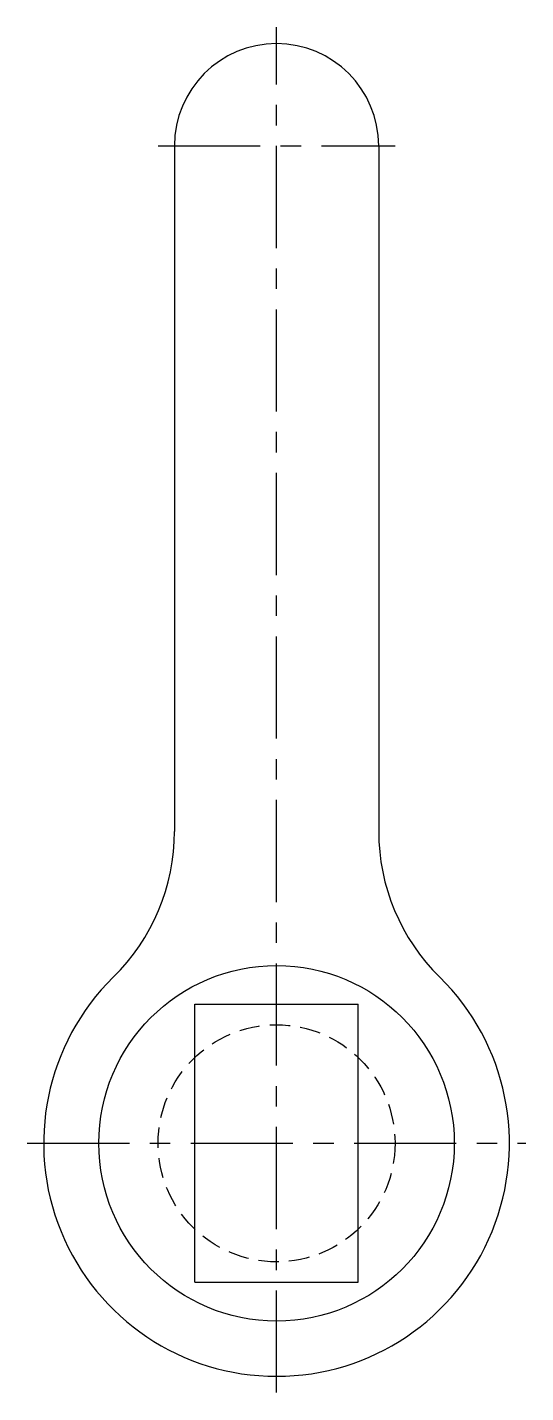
# Model space of a CAD drawing. Extents: x 159 to 220, y -97 to 70.
import ezdxf

# ---------------------------------------------------------------- set-up
doc = ezdxf.new("R2010")
doc.units = 0
doc.header["$LTSCALE"] = 10
doc.linetypes.add('CENTER', pattern=[2, 1.25, -0.25, 0.25, -0.25])
doc.linetypes.add('HIDDEN', pattern=[0.375, 0.25, -0.125])
doc.layers.get('0').update_dxf_attribs({"linetype": 'CONTINUOUS'})
doc.layers.add('CEN', color=7, linetype='CENTER')
doc.layers.add('HID', color=7, linetype='HIDDEN')

msp = doc.modelspace()

# ---------------------------------------------------------------- linework, layer by layer
for p, q in [((177, 55.69), (177, -28.16)), ((202, 55.69), (202, -28.16)), ((179.5, -83.31), (179.5, -49.31)), ((179.5, -49.31), (199.5, -49.31)), ((199.5, -83.31), (199.5, -49.31)), ((179.5, -83.31), (199.5, -83.31))]:
    msp.add_line(p, q)
msp.add_circle((189.5, -66.31), 21.75)
for centre, radius, start, end in [((189.5, 55.69), 12.5, 0, 180), ((152, -28.16), 25, 314.502, 0), ((227, -28.16), 25, 180, 225.498), ((189.5, -66.31), 28.5, 134.502, 45.498)]:
    msp.add_arc(centre, radius, start, end)
at = {"layer": 'CEN'}
for p, q in [((189.5, -96.81), (189.5, 70.19)), ((175, 55.69), (204, 55.69)), ((159, -66.31), (220, -66.31))]:
    msp.add_line(p, q, dxfattribs=at)
at = {"layer": 'HID'}
msp.add_circle((189.5, -66.31), 14.5, dxfattribs=at)

doc.saveas('drawing.dxf')
